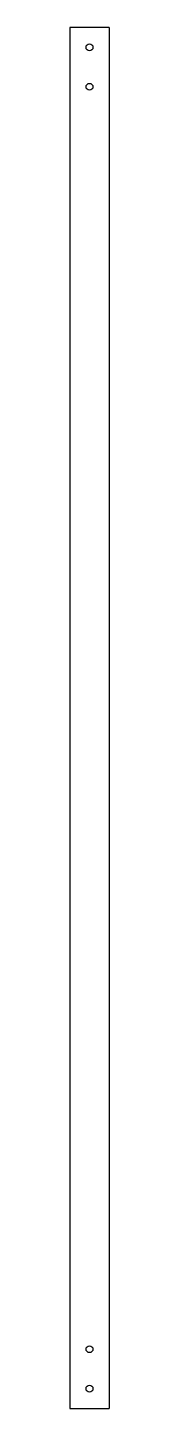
# Model space of a CAD drawing. Header units: millimetres. Extents: x -400 to -380, y -410 to 290.
import ezdxf

# ---------------------------------------------------------------- set-up
doc = ezdxf.new("R2010")
doc.units = ezdxf.units.MM

msp = doc.modelspace()

# ---------------------------------------------------------------- linework, layer by layer
at = {"color": 7, "linetype": 'Continuous', "lineweight": 25}
for p, q in [((-380, 290), (-400, 290)), ((-400, 290), (-400, -410)), ((-380, 290), (-380, -410)), ((-400, -410), (-380, -410))]:
    msp.add_line(p, q, dxfattribs=at)
for centre in [(-390, 280), (-390, 260), (-390, -380), (-390, -400)]:
    msp.add_circle(centre, 1.75, dxfattribs=at)

doc.saveas('drawing.dxf')
